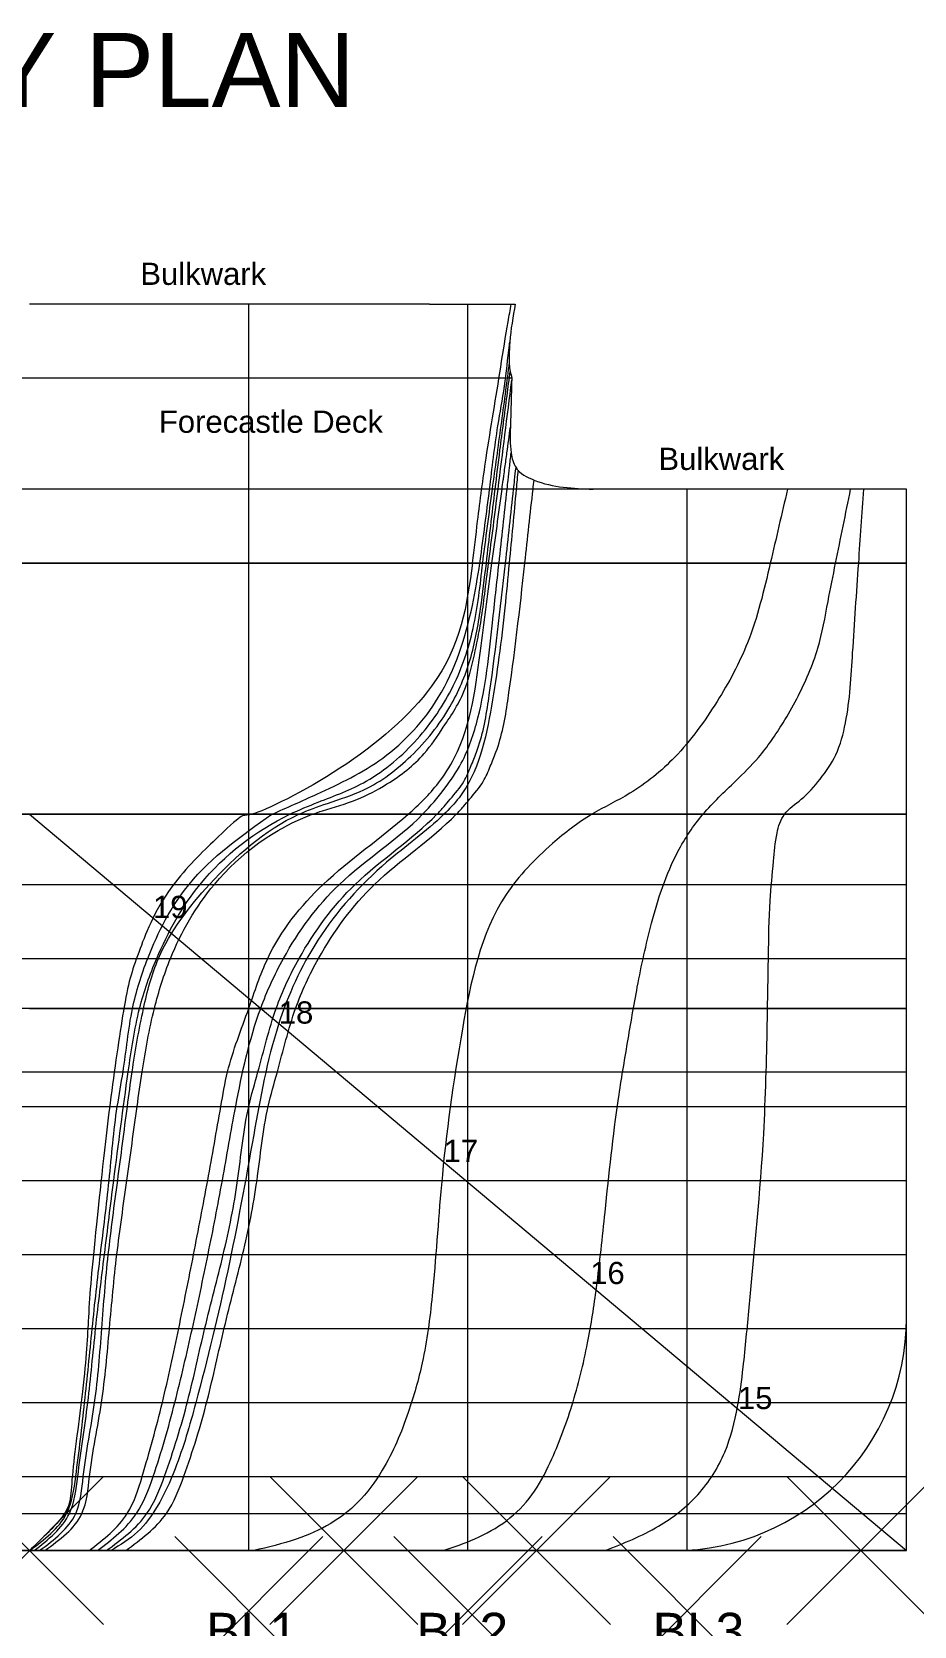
# Model space of a CAD drawing. Header units: inches. Extents: x 2352 to 5491, y -38 to 423.
# Drawn here: x 5062.27 to 5074.19, y 238.01 to 259.55 of the extents above; entities that cross this region are included whole.
import ezdxf

# ---------------------------------------------------------------- set-up
doc = ezdxf.new("R2010")
doc.units = ezdxf.units.IN
doc.header["$MEASUREMENT"] = 0
doc.header["$PDMODE"] = 3
for name, color, linetype in [('Buritan', 7, 'Continuous'), ('BW1', 7, 'Continuous'), ('GB1_G', 7, 'Continuous'), ('GB2_G', 7, 'Continuous'), ('GB3_G', 7, 'Continuous'), ('GB5_g', 7, 'Continuous'), ('GBPD21', 7, 'Continuous'), ('St15', 7, 'Continuous'), ('St16', 7, 'Continuous'), ('St17', 7, 'Continuous'), ('St18', 7, 'Continuous'), ('St19', 7, 'Continuous'), ('WL6', 80, 'Continuous'), ('WL6.4', 6, 'Continuous')]:
    doc.layers.add(name, color=color, linetype=linetype)
doc.styles.get("Standard").update_dxf_attribs({"font": 'arial.ttf'})

msp = doc.modelspace()

# ---------------------------------------------------------------- linework, layer by layer
at = {"lineweight": 5}
for p, q in [((5067.640268488939, 255.8726753457102), (5062.235140693212, 255.8726753457103)), ((5065.19764069321, 239.0326753457103), (5065.197640693211, 255.8726753457103)), ((5068.16014069321, 239.0326753457103), (5068.160140693209, 255.8726753457102)), ((5068.752352765222, 254.8726753457102), (5053.554326602111, 254.8726753457102)), ((5074.085140693212, 253.3726753457102), (5050.385140693213, 253.3726753457102)), ((5071.12264069321, 239.0326753457103), (5071.12264069321, 253.3726753457102)), ((5074.085140693212, 252.3726753457102), (5074.085140693212, 253.3726753457102)), ((5074.085140693212, 252.3726753457103), (5050.385140693213, 252.3726753457103)), ((5074.085140693212, 242.1726753457103), (5074.085140693212, 252.3726753457103)), ((5074.085140693212, 248.9796753457103), (5050.385140693213, 248.9796753457103)), ((5074.085140693212, 242.1726753457103), (5074.085140693212, 248.9796753457103)), ((5074.085140693212, 239.0326753457103), (5074.085140693212, 242.1726753457103)), ((5053.525140693212, 239.0326753457103), (5070.945140693213, 239.0326753457103)), ((5070.945140693212, 239.0326753457103), (5074.085140693212, 239.0326753457103))]:
    msp.add_line(p, q, dxfattribs=at)
at = {"color": 5, "lineweight": 5}
msp.add_line((5062.235140693213, 248.9796753457103), (5074.085140693212, 239.0326753457103), dxfattribs=at)
at = {"color": 1, "lineweight": 5}
for p, q in [((5050.385140693213, 248.0326753457103), (5074.085140693212, 248.0326753457103)), ((5050.385140693213, 247.0326753457103), (5074.085140693213, 247.0326753457103)), ((5050.385140693213, 245.0326753457103), (5074.085140693212, 245.0326753457103)), ((5050.385140693213, 244.0326753457103), (5074.085140693213, 244.0326753457103)), ((5050.385140693213, 243.0326753457103), (5074.085140693213, 243.0326753457103)), ((5050.385140693213, 242.0326753457103), (5074.085140693212, 242.0326753457103)), ((5050.385140693213, 241.0326753457103), (5074.085140693212, 241.0326753457103)), ((5050.385140693213, 240.0326753457103), (5074.085140693212, 240.0326753457103)), ((5050.385140693213, 239.5326753457103), (5074.085140693213, 239.5326753457103))]:
    msp.add_line(p, q, dxfattribs=at)
at = {"lineweight": 5}
msp.add_arc((5070.945140693212, 242.1726753457103), 3.14, 270, 0, dxfattribs=at)
for p in [(5062.235140693213, 239.0326753457103), (5066.482140693212, 239.0326753457102), (5069.085140693213, 239.0326753457103), (5073.469140693213, 239.0326753457102), (5065.19764069321, 238.2205984342017), (5068.16014069321, 238.2205984342015), (5071.12264069321, 238.2205984342013)]:
    msp.add_point(p, dxfattribs=at)
at = {"layer": 'Buritan', "lineweight": 5}
for p, q in [((5050.385140693213, 252.3726753457102), (5074.085140693212, 252.3726753457102)), ((5050.385140693213, 248.9796753457117), (5074.085140693212, 248.9796753457117)), ((5074.085140693212, 239.0326753457117), (5050.385140693213, 239.0326753457117)), ((5050.385140693213, 239.0326753457103), (5074.085140693212, 239.0326753457103))]:
    msp.add_line(p, q, dxfattribs=at)
at = {"layer": 'BW1', "lineweight": 5}
msp.add_open_spline([(5068.752352765222, 254.8726753457102), (5068.745924804511, 254.6518174371203), (5068.739496843799, 254.4309595285304), (5068.733068883088, 254.2101016199405), (5068.729734037691, 254.0955198710658), (5068.724365137958, 253.911050173846), (5068.794912119062, 253.6191791953827), (5069.214149989173, 253.3956203992586), (5069.581258327315, 253.382370659749), (5069.849884787632, 253.3726753457102)], degree=3, knots=[-0.6674575908941006, -0.6674575908941006, -0.6674575908941006, -0.6674575908941006, 0, 0, 0, 0.3462790105755886, 0.5574882986322782, 0.8533659917631522, 1.660423890590402, 1.660423890590402, 1.660423890590402, 1.660423890590402], dxfattribs=at)
at = {"layer": 'GB1_G', "lineweight": 5}
msp.add_line((5063.042369911792, 239.0326753457117), (5062.235140693209, 239.0326753457117), dxfattribs=at)
msp.add_open_spline([(5063.04236991179, 239.0326753457108), (5063.236637623962, 239.1834742394574), (5063.577020343501, 239.4476938412806), (5063.812098049136, 240.1966016033959), (5064.03868442572, 241.0242306889771), (5064.253188626971, 242.0316071790299), (5064.45417113954, 243.031408667008), (5064.644581710839, 244.0318484175385), (5064.790683497021, 244.8541296358453), (5064.92490393543, 245.643255922916), (5065.186617528013, 246.2963566107933), (5065.477791468385, 247.2139168822152), (5066.21801686727, 248.1443405386542), (5067.140794309281, 248.7609381241198), (5067.734891552774, 249.3408397751805), (5068.19578866045, 250.0636446883553), (5068.31479175888, 251.1203315093177), (5068.434248976038, 252.0027496902394), (5068.484327601244, 252.37267534571), (5068.529452546815, 252.7060086790434), (5068.574577492386, 253.0393420123768), (5068.619702437958, 253.3726753457102), (5068.625228208709, 253.4134936461023), (5068.630753979459, 253.4543119464943), (5068.636279750209, 253.4951302468864), (5068.638918846282, 253.5146249782308), (5068.641557942355, 253.5341197095753), (5068.644197038427, 253.5536144409197), (5068.649144816732, 253.590163170543), (5068.654092595036, 253.6267119001662), (5068.65904037334, 253.6632606297894), (5068.668097042172, 253.7301613112782), (5068.677153711004, 253.797061992767), (5068.686210379837, 253.8639626742558), (5068.701829880921, 253.9793423228174), (5068.717449382005, 254.0947219713789), (5068.733068883088, 254.2101016199404)], degree=3, knots=[0, 0, 0, 0, 0.7169929679371666, 1.256266487052295, 2.292687353120278, 3.316772903474117, 4.336815982992827, 5.354704025504335, 6.370431171483649, 6.8448904104431, 7.750157654279155, 8.472691473545114, 9.722080028691982, 11.20947136991291, 11.79816051331355, 12.19700673215373, 13.75708445624277, 14.88317458635875, 14.88317458635875, 14.88317458635875, 15.89787408382372, 15.89787408382372, 15.89787408382372, 16.02212901050932, 16.02212901050932, 16.02212901050932, 16.08147289280461, 16.08147289280461, 16.08147289280461, 16.19273082554954, 16.19273082554954, 16.19273082554954, 16.3963830892098, 16.3963830892098, 16.3963830892098, 16.74761010344897, 16.74761010344897, 16.74761010344897, 16.74761010344897], dxfattribs=at)
at = {"layer": 'GB2_G', "lineweight": 5}
msp.add_open_spline([(5063.15456144274, 239.0326753457108), (5063.351120113429, 239.1838997623264), (5063.696107094897, 239.4493190126196), (5063.970133123124, 240.1910919194521), (5064.205302617144, 241.0242940266445), (5064.438268437048, 242.0307868687279), (5064.650262508837, 243.0306468430263), (5064.844810788587, 244.0315415981237), (5065.0349196543, 245.1477967890388), (5065.253985011635, 246.1739106986252), (5065.721243690785, 247.1963169395445), (5066.414487111135, 248.1475295983961), (5067.336642155844, 248.7142604640163), (5067.841465917282, 249.3112503073513), (5068.129009951217, 249.7319236968652), (5068.379496654075, 250.4874745885555), (5068.472936242671, 251.4054591945179), (5068.549510688118, 252.1042589368136), (5068.579011827741, 252.3726753457109), (5068.579042288818, 252.3729524961218), (5068.579072749984, 252.3732296464941), (5068.579103211151, 252.3735067968663), (5068.615708898641, 252.7065629798143), (5068.652314586132, 253.0396191627622), (5068.688920273623, 253.3726753457102), (5068.693406549585, 253.4134936461023), (5068.697892825549, 253.4543119464944), (5068.702379101512, 253.4951302468864), (5068.708538751213, 253.5511737078541), (5068.714698400915, 253.6072171688217), (5068.720858050617, 253.6632606297893), (5068.728211000554, 253.7301613112782), (5068.73556395049, 253.797061992767), (5068.742916900427, 253.8639626742558)], degree=3, knots=[0, 0, 0, 0, 0.726180564063522, 1.274544846688771, 2.316481924204674, 3.344055360051267, 4.366340732732267, 5.38484651030779, 6.400997170876725, 7.768227147591709, 8.51031296243079, 9.763920066674146, 11.23260021075794, 11.69585168060321, 12.10122287824192, 12.75398604458361, 14.0530531032578, 14.8634174701461, 14.8634174701461, 14.8634174701461, 14.8642542029605, 14.8642542029605, 14.8642542029605, 15.86976985513804, 15.86976985513804, 15.86976985513804, 15.99300263699555, 15.99300263699555, 15.99300263699555, 16.1622010488261, 16.1622010488261, 16.1622010488261, 16.3641780299556, 16.3641780299556, 16.3641780299556, 16.3641780299556], dxfattribs=at)
at = {"layer": 'GB3_G', "lineweight": 5}
msp.add_open_spline([(5063.273767991256, 239.0326753457117), (5063.478276403944, 239.1831950696738), (5063.836676666205, 239.4469803479161), (5064.12799439245, 240.2025426085976), (5064.383921158656, 241.0326753457108), (5064.596263647757, 242.0460241977431), (5064.86357340939, 243.0282964411172), (5065.066548994749, 244.0266093940901), (5065.136193246526, 244.8657037275817), (5065.365414618433, 245.6288827022787), (5065.525611841444, 246.3191236559415), (5065.934825088119, 247.1958910255385), (5066.626008070967, 248.1408936260478), (5067.441244652071, 248.6590534595117), (5067.834730506206, 249.0804784135663), (5067.954878486556, 249.2291963992817), (5068.103920269655, 249.3942721432846), (5068.196803795494, 249.6226897440739), (5068.296946533073, 249.8629043514316), (5068.381099514811, 250.1574473072938), (5068.51329497184, 251.0099712620446), (5068.598127875035, 251.750787604271), (5068.666606709574, 252.3726753457109), (5068.66677561804, 252.3742092810523), (5068.666944510097, 252.3757432184203), (5068.667113402154, 252.3772771557883), (5068.703645716821, 252.7090765524289), (5068.740178031488, 253.0408759490696), (5068.776710346154, 253.3726753457102), (5068.781204588787, 253.4134936461023), (5068.785698831421, 253.4543119464943), (5068.790193074055, 253.4951302468864), (5068.796363661982, 253.551173707854), (5068.802534249909, 253.6072171688217), (5068.808704837836, 253.6632606297894)], degree=3, knots=[0, 0, 0, 0, 0.7422846944998495, 1.300851273966429, 2.382385174235371, 3.393570102029282, 4.417460147849882, 5.436107856688182, 6.447355243261849, 6.929388337279086, 7.82313036027872, 8.566058669055549, 9.820294656168386, 11.27435807504888, 11.41770329885227, 11.54741755563818, 11.84879257835082, 12.07634016179848, 12.28086198493428, 12.63087452606845, 12.99098390814595, 14.86776102307563, 14.86776102307563, 14.86776102307563, 14.87239024239064, 14.87239024239064, 14.87239024239064, 15.87371676827881, 15.87371676827881, 15.87371676827881, 15.99690097939574, 15.99690097939574, 15.99690097939574, 16.16603270367756, 16.16603270367756, 16.16603270367756, 16.16603270367756], dxfattribs=at)
at = {"layer": 'GB5_g', "lineweight": 5}
msp.add_open_spline([(5063.535745940856, 239.0326753457117), (5063.740254353544, 239.1831950696738), (5064.098654615806, 239.4469803479161), (5064.38997234205, 240.2025426085976), (5064.645899108255, 241.0326753457108), (5064.858241597357, 242.0460241977431), (5065.12555135899, 243.0282964411172), (5065.328526944349, 244.0266093940901), (5065.398171196127, 244.8657037275817), (5065.627392568033, 245.6288827022787), (5065.787589791044, 246.3191236559415), (5066.19680303772, 247.1958910255385), (5066.887986020568, 248.1408936260478), (5067.703222601672, 248.6590534595117), (5068.096708455806, 249.0804784135663), (5068.216856436155, 249.2291963992817), (5068.365898219255, 249.3942721432846), (5068.458781745095, 249.6226897440739), (5068.558924482673, 249.8629043514316), (5068.643077464412, 250.1574473072938), (5068.775272921441, 251.0099712620446), (5068.860105824636, 251.750787604271), (5068.928584659175, 252.3726753457109), (5068.92875356764, 252.3742092810523), (5068.928922459697, 252.3757432184203), (5068.929091351754, 252.3772771557883), (5068.96562366642, 252.7090765524289), (5069.002155981088, 253.0408759490696), (5069.038688295755, 253.3726753457102), (5069.043182538388, 253.4134936461023), (5069.047676781021, 253.4543119464943), (5069.052171023654, 253.4951302468864)], degree=3, knots=[0, 0, 0, 0, 0.7422846944998495, 1.300851273966429, 2.382385174235371, 3.393570102029282, 4.417460147849882, 5.436107856688182, 6.447355243261849, 6.929388337279086, 7.82313036027872, 8.566058669055549, 9.820294656168386, 11.27435807504888, 11.41770329885227, 11.54741755563818, 11.84879257835082, 12.07634016179848, 12.28086198493428, 12.63087452606845, 12.99098390814595, 14.86776102307563, 14.86776102307563, 14.86776102307563, 14.87239024239064, 14.87239024239064, 14.87239024239064, 15.87371676827881, 15.87371676827881, 15.87371676827881, 15.99690097939574, 15.99690097939574, 15.99690097939574, 15.99690097939574], dxfattribs=at)
at = {"layer": 'GBPD21', "lineweight": 5}
msp.add_line((5067.640268488939, 255.8726753457102), (5068.798949364884, 255.8726753457102), dxfattribs=at)
for points, knots in [([(5068.221140693212, 252.3726753457103), (5068.243983933528, 252.561628653267), (5068.301278352293, 253.0355530956959), (5068.3891192451, 253.7204861176343), (5068.537187521452, 254.5985783263694), (5068.645490069905, 255.3119319292613), (5068.730606921789, 255.7936629535958), (5068.744567588088, 255.8726753457102)], [0, 0, 0, 0, 0.571008817400609, 1.432179404043484, 2.071071861164555, 3.299840947167985, 3.540922379895126, 3.540922379895126, 3.540922379895126, 3.540922379895126]), ([(5068.45288153899, 253.3726753457102), (5068.486066596855, 253.6580259402513), (5068.540223703359, 254.1237103034444), (5068.662069520297, 254.7676565920582), (5068.697531668869, 255.1478674380417), (5068.722295028238, 255.3463778101249), (5068.724041995468, 255.3601534661518)], [0, 0, 0, 0, 0.8615541293863883, 1.406032767322513, 1.964523013038961, 2.006182010451227, 2.006182010451227, 2.006182010451227, 2.006182010451227]), ([(5062.441994453594, 239.0326753457108), (5062.645035100704, 239.1798894224518), (5062.994399546209, 239.4331951768551), (5063.05039697622, 240.2135615584543), (5063.229118331792, 241.0231450468791), (5063.314787525986, 242.0337896311437), (5063.406943585435, 243.0347807855327), (5063.553489548011, 244.0326248683316), (5063.66369481626, 244.8548823994792), (5063.774269909195, 245.6319120621627), (5063.893502288794, 246.3073994811676), (5064.166398419974, 247.184826527842), (5064.756673509791, 248.2081977733894), (5065.588475633595, 248.8242632508429), (5066.302463701019, 249.0637186171973), (5066.654772871503, 249.1619189004734), (5067.12735938352, 249.4089175747106), (5067.544209659754, 249.7298897298495), (5067.854316445903, 250.1986108372352), (5068.087106111553, 250.5436502113666), (5068.204585160617, 250.9407165045298), (5068.274461691207, 251.2528454367362), (5068.342994651203, 251.6175217401406), (5068.387995835406, 251.9778011096656), (5068.420748150543, 252.2335549475845), (5068.438564169095, 252.3726753457105), (5068.481251459606, 252.7060086790437), (5068.523938750117, 253.039342012377), (5068.566626040628, 253.3726753457102), (5068.628261533008, 253.863281068344), (5068.689897025388, 254.3538867909779), (5068.751532517767, 254.8444925136117)], [0, 0, 0, 0, 0.7081310586470821, 1.218454620631441, 2.231578945027419, 3.237372046709543, 4.242350461422972, 5.251494189517267, 6.260977653284706, 6.731473613894567, 7.606357936224255, 8.315733806467444, 9.478936032717014, 11.10505568634598, 11.25224837962788, 11.7391792141047, 12.19751173533343, 12.84701223535953, 13.28642295633837, 13.87931750511406, 14.07973447831444, 14.52410234544178, 14.83948389897649, 15.19226176830159, 15.61305530502452, 15.61305530502452, 15.61305530502452, 16.62127921848611, 16.62127921848611, 16.62127921848611, 17.87884523670733, 17.87884523670733, 17.87884523670733, 17.87884523670733]), ([(5068.526892392486, 253.3726753457102), (5068.54834309829, 253.5482315556343), (5068.599778289447, 253.9691858729059), (5068.670060705045, 254.4993252610044), (5068.71680284583, 254.8541716800409), (5068.731241507569, 254.9639151998934)], [0, 0, 0, 0, 0.5305826602482848, 1.272248139769805, 1.604315895465882, 1.604315895465882, 1.604315895465882, 1.604315895465882]), ([(5062.299829685381, 239.0326753457108), (5062.488987927653, 239.182398575523), (5062.818855535634, 239.4434966016215), (5062.904554681145, 240.2081921313514), (5063.033320905023, 241.0265596485747), (5063.123377553206, 242.0348135987863), (5063.248199248907, 243.0326108594506), (5063.391690015659, 244.1888953824074), (5063.538585199051, 245.2973973424805), (5063.685663482508, 246.3120169724145), (5063.989112361588, 247.179067889458), (5064.548032740533, 248.1852568768224), (5065.404679335065, 248.8464796636006), (5066.225238518332, 249.1820709161113), (5066.862131742231, 249.415283466866), (5067.497716181945, 249.9660546914211), (5067.988997938043, 250.6826099429046), (5068.216468751113, 251.3641602621751), (5068.309761811299, 251.9278014125196), (5068.342134823478, 252.2232523838734), (5068.358507324611, 252.3726753457105), (5068.402094085247, 252.7060086790437), (5068.445680845881, 253.039342012377), (5068.489267606516, 253.3726753457102)], [0, 0, 0, 0, 0.6891895310304734, 1.201857763724858, 2.210981982254864, 3.216617443182118, 4.223663064533686, 5.231494751029441, 6.71008900476582, 7.582830984678657, 8.296664401652658, 9.456349043024398, 10.99332401528612, 11.41161507868269, 12.12044107175886, 13.01183023764233, 13.8798711572164, 14.70165099274313, 15.14227891802727, 15.5931508424069, 15.5931508424069, 15.5931508424069, 16.59895771179344, 16.59895771179344, 16.59895771179344, 16.59895771179344]), ([(5062.370491152816, 239.0326753457108), (5062.569330056646, 239.1806195547236), (5062.912823353458, 239.4361924990478), (5062.965283074738, 240.2130882636568), (5063.136469541708, 241.0233978020453), (5063.210962739313, 242.0337673465622), (5063.290440361248, 243.0347382036844), (5063.428656582172, 244.0328285827248), (5063.534073487856, 244.8546088123887), (5063.63757864223, 245.6319033031065), (5063.753170684545, 246.3029450763219), (5063.989090520096, 247.2144957201707), (5064.710586522679, 248.1384704230044), (5065.51791206251, 248.8632442693465), (5066.296038472648, 249.1428530501804), (5066.845901237556, 249.314756766038), (5067.430722481005, 249.758885984397), (5067.920411828473, 250.3697323553786), (5068.215140658436, 251.0674788632996), (5068.331723369245, 251.7310415062756), (5068.383683550911, 252.1680964810091), (5068.408005330982, 252.3726753457105), (5068.447634351483, 252.7060086790437), (5068.487263371985, 253.039342012377), (5068.526892392486, 253.3726753457102)], [0, 0, 0, 0, 0.7007646149317874, 1.210567666766383, 2.222370889093685, 3.227040840006532, 4.23092535496587, 5.238942583788003, 6.247498216829314, 6.717458052873586, 7.590201798590196, 8.295163630677424, 9.510569382344634, 11.04441590399722, 11.45837761640427, 11.98316078877, 12.76424647237952, 13.61525345474741, 14.30827601367157, 15.01091058079847, 15.62922866097876, 15.62922866097876, 15.62922866097876, 16.63669356712909, 16.63669356712909, 16.63669356712909, 16.63669356712909]), ([(5065.509969276964, 248.9796753457118), (5065.713258206677, 249.0699279206115), (5066.225022009699, 249.2971316401059), (5067.071472950921, 249.7010768416804), (5067.874797420339, 250.5764359700975), (5068.186557939668, 251.5553789886709), (5068.290795789472, 252.1821919663776), (5068.320808124911, 252.3726753457105), (5068.32233462191, 252.3823637722442), (5068.323856870144, 252.3920525462078), (5068.325379118379, 252.4017413201714), (5068.367879925249, 252.725385995351), (5068.41038073212, 253.0490306705306), (5068.45288153899, 253.3726753457102)], [0, 0, 0, 0, 0.668097761691343, 1.681883277147147, 2.79008208521426, 4.118358409108998, 4.697641545760747, 4.697641545760747, 4.697641545760747, 4.727105229843575, 4.727105229843575, 4.727105229843575, 5.711312777716173, 5.711312777716173, 5.711312777716173, 5.711312777716173])]:
    msp.add_open_spline(points, degree=3, knots=knots, dxfattribs=at)
for points in [[(5068.798949364884, 255.8726753457102), (5068.724041995468, 255.3601534661478), (5068.71572602678, 255.1794058429992), (5068.717290399006, 255.0565871414488), (5068.752352765222, 254.8726753457102)], [(5068.489267606516, 253.3726753457102), (5068.608368398974, 254.2317081689876), (5068.665349361862, 254.6554727356935), (5068.714628596173, 255.0354909107528)], [(5062.235140693209, 239.0326753457117), (5062.737215453133, 239.5326753457112), (5062.860200506333, 240.0326753457108), (5062.980592273272, 241.0326753457108), (5063.082872173086, 242.0326753457108), (5063.193680805128, 243.0326753457108), (5063.310942406389, 244.0326753457108), (5063.421898055924, 245.0326753457108), (5063.499421227691, 245.4982753457121), (5063.627538089786, 246.3572753457107), (5063.832407704387, 247.0326753457108), (5064.390528307412, 248.0326753457108), (5065.509969276961, 248.9796753457104)]]:
    msp.add_spline(points, degree=3, dxfattribs=at)
msp.add_open_spline([(5068.714628596173, 255.0354909107528), (5068.71551560044, 255.0425230265018), (5068.716402604708, 255.0495551422508), (5068.717290399003, 255.0565871414244)], degree=3, dxfattribs=at)
at = {"layer": 'St15', "lineweight": 5}
msp.add_open_spline([(5070.012440693213, 239.0326753457103), (5070.259840213855, 239.1305793677575), (5070.717744906235, 239.3117871202299), (5071.294682310975, 239.7611936219672), (5071.657723368481, 240.3376091179081), (5071.807446376642, 240.9440097577297), (5071.894062455181, 241.5997078916326), (5072.001041147562, 242.8295725040891), (5072.163941246922, 244.3729606874516), (5072.201606692338, 245.9578374387711), (5072.218496892997, 247.0073191476484), (5072.230724510445, 247.739778243452), (5072.284149293791, 248.2958779149385), (5072.316124798114, 248.6879109081707), (5072.413450907888, 249.0098037783522), (5072.693952504287, 249.1858022720886), (5072.92477626107, 249.4549268121978), (5073.160306612177, 249.7899280102691), (5073.312761878441, 250.3771648614855), (5073.36006543575, 251.2489358353994), (5073.410548448964, 251.9690827238482), (5073.438840693213, 252.3726753457103), (5073.462207691448, 252.7060086790436), (5073.485574689684, 253.0393420123769), (5073.50894168792, 253.3726753457102)], degree=3, knots=[0, 0, 0, 0, 0.7953969829311021, 1.472177512081224, 2.155981478743013, 2.794853210653108, 3.330538587802452, 4.140971724869678, 6.4974014545018, 7.983608298653781, 8.894667502636052, 9.646295111668476, 10.1818761090625, 10.56490858922714, 10.8379234153879, 11.14328043653221, 11.51595162056054, 11.90413206740466, 12.35729084992784, 13.30928374844772, 14.52303238640077, 14.52303238640077, 14.52303238640077, 15.52548599283931, 15.52548599283931, 15.52548599283931, 15.52548599283931], dxfattribs=at)
at = {"layer": 'St16', "lineweight": 5}
msp.add_open_spline([(5067.824540693212, 239.0326753457103), (5067.968982040787, 239.0814717717204), (5068.268745394223, 239.1827404218837), (5068.691945247397, 239.416874180002), (5069.048384443112, 239.7730275293674), (5069.327809113377, 240.3145453915996), (5069.583782894018, 241.0022595071285), (5069.780313912109, 241.7982087872245), (5069.915084194641, 242.6741576512587), (5070.030958238146, 243.7785408740963), (5070.144778987235, 244.8845328140426), (5070.315533187161, 245.894911662351), (5070.44957856933, 246.6871228355539), (5070.637690917759, 247.5584212063567), (5070.898250986039, 248.3662506250035), (5071.32207287463, 249.0010556567), (5071.731896682549, 249.3845700044957), (5072.125179523414, 249.7703490294894), (5072.458049764965, 250.2595610766517), (5072.722478697534, 250.7582751475188), (5072.927887599467, 251.3098010235012), (5073.01487150334, 251.8179577262213), (5073.09254610862, 252.2010623985718), (5073.127340693212, 252.3726753457103), (5073.194924142232, 252.7060086790436), (5073.262507591251, 253.0393420123769), (5073.33009104027, 253.3726753457102)], degree=3, knots=[0, 0, 0, 0, 0.4570192878936415, 0.9484654956911818, 1.437361176870076, 1.943084453461267, 2.762665213205801, 3.636839758444268, 4.396680439825541, 5.419982918667917, 6.968176551148647, 7.730231658280623, 8.49378634556909, 9.377609661384053, 10.40714513554337, 11.0149317294054, 11.64375003914392, 12.08718873650892, 12.66431515383628, 13.40929812698746, 13.7768307729588, 14.42459301178315, 14.95021351413748, 14.95021351413748, 14.95021351413748, 15.97115533140429, 15.97115533140429, 15.97115533140429, 15.97115533140429], dxfattribs=at)
at = {"layer": 'St17', "lineweight": 5}
msp.add_open_spline([(5072.477849362588, 253.3726753457102), (5072.39997980613, 253.0393420123769), (5072.322110249671, 252.7060086790436), (5072.244240693212, 252.3726753457103), (5072.159072290664, 252.0080981115848), (5072.005727973573, 251.3516827589323), (5071.532393079148, 250.4794126683248), (5071.020288158409, 249.7660122473136), (5070.414992578138, 249.2735520652645), (5069.800035967673, 248.9851193742686), (5069.223938637135, 248.5401119347974), (5068.392109798287, 247.6857565516072), (5068.047468579546, 245.9929184348564), (5067.796681994162, 244.1858022214994), (5067.709489243934, 242.6704316023787), (5067.576620793513, 241.6372368519997), (5067.349457632869, 240.8438057805625), (5067.077382456945, 240.1929256008691), (5066.707322434134, 239.6832958684767), (5066.29980844548, 239.3721368076712), (5065.817838022695, 239.1604022718328), (5065.458179335876, 239.0773461873574), (5065.264740693213, 239.0326753457103)], degree=3, knots=[-1.021710417423125, -1.021710417423125, -1.021710417423125, -1.021710417423125, 0, 0, 0, 1.117477074184055, 2.011999211884888, 2.957070896699704, 3.736838690381353, 4.320649399441841, 4.985444057526536, 5.914731696129545, 7.827205566560158, 9.947601466993202, 11.45249918674701, 12.36855209667346, 13.06564590822191, 13.92339756755899, 14.47228648861593, 14.93314468652432, 15.44421621448154, 16.03897590892392, 16.03897590892392, 16.03897590892392, 16.03897590892392], dxfattribs=at)
at = {"layer": 'St18', "lineweight": 5}
msp.add_open_spline([(5068.835796129177, 253.6288085538556), (5068.827690492714, 253.5434308178071), (5068.819584856251, 253.4580530817587), (5068.811479219788, 253.3726753457102), (5068.779833044263, 253.0393420123769), (5068.748186868738, 252.7060086790436), (5068.716540693213, 252.3726753457103), (5068.697437036654, 252.1714540160018), (5068.635971431831, 251.5240287078394), (5068.500416910551, 250.4629767139061), (5068.280775389597, 249.4445332946217), (5067.674762491907, 248.8032378422028), (5066.933819938594, 248.2806874729963), (5066.098699995019, 247.3574147611989), (5065.515909284793, 246.0682457565751), (5065.245872979377, 244.5344396571966), (5064.934017709513, 242.819406952036), (5064.568176247095, 241.3164289406465), (5064.263639925553, 240.2443817639574), (5063.997000392922, 239.6580602494626), (5063.712512833307, 239.2622118399965), (5063.462553063375, 239.1097294125479), (5063.336240693213, 239.0326753457103)], degree=3, knots=[-1.259464684653866, -1.259464684653866, -1.259464684653866, -1.259464684653866, -1.002652168167144, -1.002652168167144, -1.002652168167144, 0, 0, 0, 0.6052650075412289, 1.947427166866043, 3.259391039348, 3.562186593853755, 4.572291459056565, 5.976417365252125, 7.234878807760404, 8.761409941731866, 10.63213926383366, 12.46744351586723, 13.40227377933358, 13.96677690410299, 14.3971348465653, 14.83676828674473, 14.83676828674473, 14.83676828674473, 14.83676828674473], dxfattribs=at)
at = {"layer": 'St19', "lineweight": 5}
msp.add_open_spline([(5068.221140693212, 252.3726753457103), (5068.146528521916, 251.8181565789398), (5068.019250117323, 250.8722215830136), (5066.509345593856, 249.5609088164815), (5064.988252437962, 248.8178449007162), (5065.199143075738, 249.0805942914565), (5064.024239250092, 247.9405564889429), (5063.66279185302, 246.9916153980959), (5063.543916994194, 246.6520985123101), (5063.293368154183, 244.9093007915823), (5063.092776730421, 243.0147350218543), (5063.032693430062, 242.325283099496), (5062.996536992475, 241.4125994100723), (5062.761671701714, 239.7989654803428), (5062.82566097502, 239.5988475189905), (5062.390582964649, 239.1817084803035), (5062.235140693213, 239.0326753457103)], degree=3, knots=[-2.481290323305853, -2.481290323305853, -2.481290323305853, -2.481290323305853, 0, 1.751459752110449, 3.414637076677891, 4.761142450284147, 5.312590851956527, 6.146331110468075, 7.163641657159325, 7.980453016751869, 9.206062706603081, 10.9400553629694, 12.20287516068204, 13.20820326244025, 14.34644842344412, 14.9791694552818, 14.9791694552818, 14.9791694552818, 14.9791694552818], dxfattribs=at)
at = {"layer": 'WL6', "color": 1, "lineweight": 5}
for p, q in [((5062.235140693217, 246.3572753457103), (5074.085140693212, 246.3572753457103)), ((5062.235140693213, 245.4982753457091), (5074.085140693212, 245.4982753457091))]:
    msp.add_line(p, q, dxfattribs=at)
at = {"layer": 'WL6.4', "color": 1, "lineweight": 5}
for p, q in [((5074.085140693212, 246.3572753457117), (5050.385140693213, 246.3572753457117)), ((5074.085140693212, 245.4982753457117), (5074.085140693212, 246.3572753457117)), ((5050.385140693214, 245.4982753457117), (5074.085140693212, 245.4982753457117)), ((5074.082018121485, 242.0326753457103), (5074.085140693212, 242.0326753457103))]:
    msp.add_line(p, q, dxfattribs=at)

# ---------------------------------------------------------------- texts
at = {"lineweight": 5}
for s, height, p in [('BODY PLAN', 1, (5058.640618603659, 258.535760506748)), ('Bulkwark', 0.3, (5063.733015782568, 256.1322909856204)), ('Forecastle Deck', 0.3, (5063.983444527815, 254.1342531342467)), ('Bulkwark', 0.3, (5070.733015782568, 253.6322909856204)), ('BL1', 0.5, (5064.620003773033, 237.6914977111674)), ('BL2', 0.5, (5067.461391980728, 237.6914977111674)), ('BL3', 0.5, (5070.652481966958, 237.6914977111674))]:
    msp.add_text(s, height=height, dxfattribs=at).set_placement(p)
at = {"layer": 'GBPD21', "lineweight": 5}
for s, p in [('19', (5063.904281598428, 247.5785829757383)), ('18', (5065.603750961783, 246.1520326164728)), ('17', (5067.83110038967, 244.2823748308872)), ('16', (5069.811461203118, 242.6324884967595)), ('15', (5071.807446376642, 240.9440097577297))]:
    msp.add_text(s, height=0.3, dxfattribs=at).set_placement(p)

doc.saveas('drawing.dxf')
